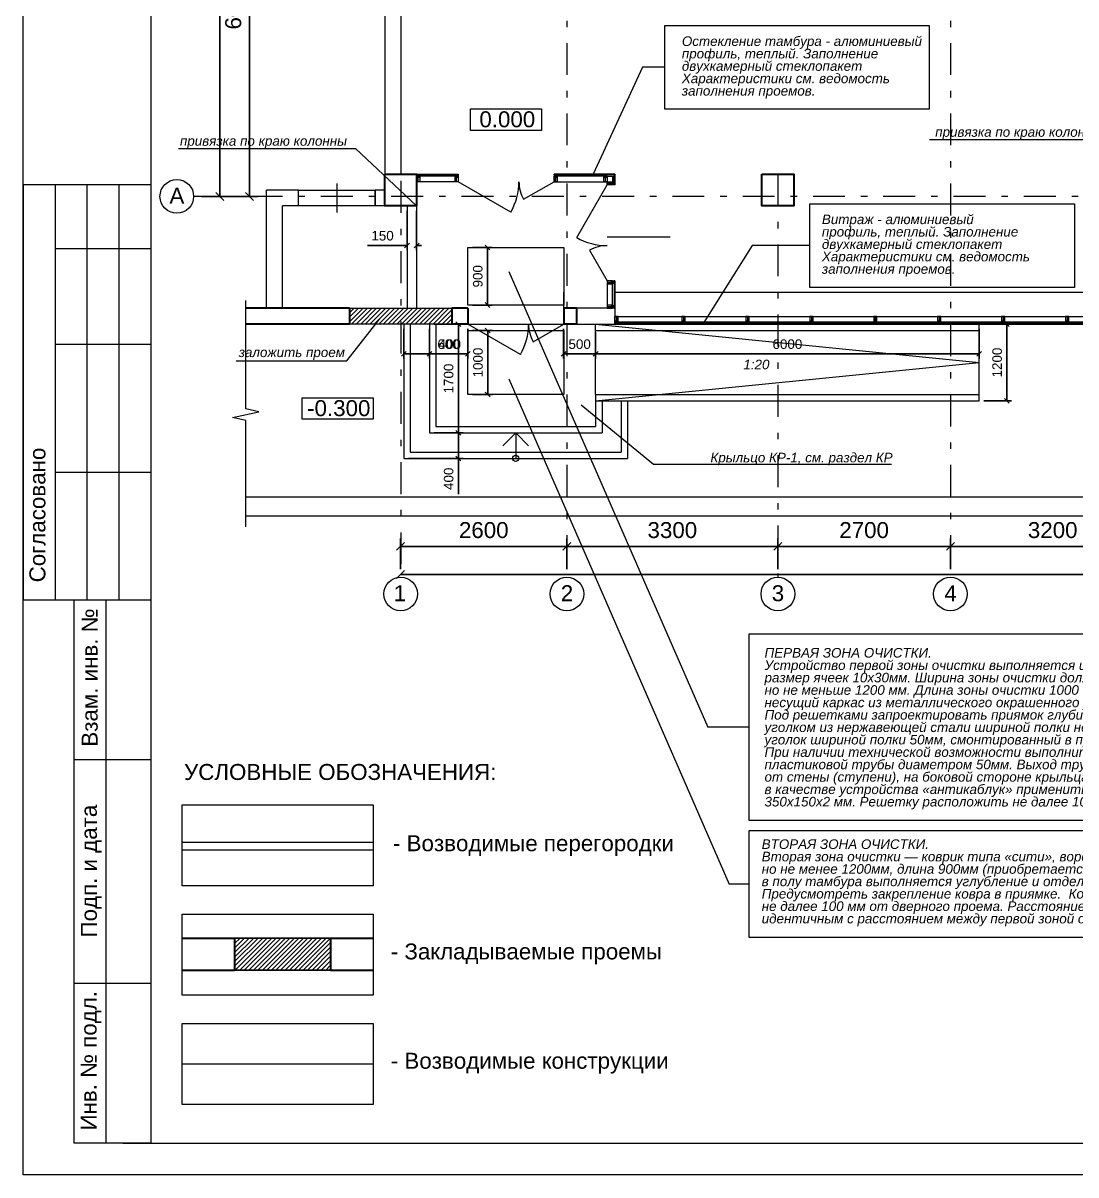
# Model space of a CAD drawing. Header units: metres. Extents: x 315 to 494, y -91 to 12.
# Drawn here: x 407.03 to 423.5, y -79.45 to -61.43 of the extents above; entities that cross this region are included whole.
import ezdxf
from ezdxf.enums import TextEntityAlignment as Align

# ---------------------------------------------------------------- set-up
doc = ezdxf.new("R2010")
doc.units = ezdxf.units.M
doc.header["$MEASUREMENT"] = 0
doc.linetypes.add('( Dashdot )', pattern=[1.001, 0.5, -0.25, 0.001, -0.25])
doc.linetypes.add('DGN Style 3', pattern=[34.09278, 24.351986, -9.740794])
doc.layers.add('Level 50', color=7, linetype='Continuous', lineweight=0)
doc.layers.add('Level 63', color=7, linetype='Continuous', lineweight=0)
doc.styles.add('Arial', font='CS_Gost2304.shx')
doc.styles.get("Standard").update_dxf_attribs({"font": 'times.ttf'})
doc.styles.add('Style-Arial', font='arial.ttf')
doc.styles.add('Style-Arial IF', font='ariali.ttf')
doc.dimstyles.get("Standard").update_dxf_attribs({"dimtxt": 0.18, "dimasz": 0.18, "dimexe": 0.18, "dimexo": 0.0625, "dimgap": 0.09, "dimtad": 0, "dimtih": 1, "dimtoh": 1, "dimdec": 4, "dimzin": 0, "dimdsep": 46, "dimtxsty": 'Standard', "dimcen": 0.09, "dimadec": 0, "dimazin": 0, "dimtfac": 1, "dimtdec": 4, "dimtofl": 0, "dimtmove": 0, "dimatfit": 3, "dimfxl": 1, "dimtolj": 1, "dimtzin": 0, "dimarcsym": 0})

# ---------------------------------------------------------------- blocks, each defined once
blk = doc.blocks.new('*U47')
at = {"layer": 'Level 50', "color": 7, "linetype": 'Continuous', "lineweight": 0}
for p, q in [((-20.487, -14.5), (-20.487, 14.5)), ((20.513, -14.5), (-20.487, -14.5))]:
    blk.add_line(p, q, dxfattribs=at)
at = {"layer": 'Level 50', "color": 7, "linetype": 'Continuous', "lineweight": 13}
for p, q in [((-18.487, 14), (-18.487, -14)), ((-18.926, -14), (20.013, -14))]:
    blk.add_line(p, q, dxfattribs=at)
at = {"layer": 'Level 63', "color": 7, "linetype": 'Continuous', "lineweight": 13}
for p, q in [((-20.487, 1), (-18.487, 1)), ((-20.487, 1), (-20.487, -5.5)), ((-19.987, 1), (-19.987, -5.5)), ((-19.487, 1), (-19.487, -5.5)), ((-18.987, 1), (-18.987, -5.5)), ((-19.987, 0), (-18.487, 0)), ((-19.987, -1.5), (-18.487, -1.5)), ((-19.987, -3.5), (-18.487, -3.5)), ((-20.487, -5.5), (-18.487, -5.5)), ((-19.687, -5.5), (-18.487, -5.5)), ((-19.187, -14), (-19.187, -5.5)), ((-19.687, -8), (-18.487, -8)), ((-19.687, -11.5), (-18.487, -11.5))]:
    blk.add_line(p, q, dxfattribs=at)
at = {"layer": 'Level 63', "color": 7, "linetype": 'Continuous', "lineweight": 13, "flags": 128}
blk.add_lwpolyline([(-18.487, -14), (-19.687, -14), (-19.687, -5.5)], dxfattribs=at)
at = {"layer": 'Level 63', "color": 7, "linetype": 'Continuous', "lineweight": 0, "style": 'Style-Arial'}
for s, p in [('Согласовано', (-20.263, -4.173)), ('Взам. инв. №', (-19.445, -6.716)), ('Подп. и дата', (-19.457, -9.745)), ('Инв. № подл.', (-19.462, -12.713))]:
    blk.add_text(s, height=0.25002, rotation=90, dxfattribs=at).set_placement(p, align=Align.MIDDLE_CENTER)
blk = doc.blocks.new('_Oblique')
at = {"color": 0, "linetype": 'ByBlock', "lineweight": -2}
blk.add_line((0.5, 0.5), (-0.5, -0.5), dxfattribs=at)
blk = doc.blocks.new('*D374')
at = {"color": 0, "lineweight": -2, "transparency": 16777216}
for p, q in [((412.94, -69.973), (412.94, -69.491)), ((415.54, -69.973), (415.54, -69.491)), ((412.94, -69.616), (415.54, -69.616))]:
    blk.add_line(p, q, dxfattribs=at)
at = {"layer": 'Defpoints', "color": 0, "lineweight": 0, "transparency": 16777216}
for p in [(415.54, -69.616), (412.94, -70.098), (415.54, -70.098)]:
    blk.add_point(p, dxfattribs=at)
at = {"color": 0, "lineweight": -2, "transparency": 16777216, "xscale": 0.125, "yscale": 0.125, "zscale": 0.125, "rotation": 180}
blk.add_blockref('_Oblique', (412.94, -69.616), dxfattribs=at)
at = {"color": 0, "lineweight": -2, "transparency": 16777216, "xscale": 0.125, "yscale": 0.125, "zscale": 0.125}
blk.add_blockref('_Oblique', (415.54, -69.616), dxfattribs=at)
at = {"color": 0, "lineweight": 0, "transparency": 16777216, "insert": (414.24, -69.363), "char_height": 0.25, "attachment_point": 5, "style": 'Style-Arial'}
blk.add_mtext('\\A1;2600', dxfattribs=at)
blk = doc.blocks.new('*D368')
at = {"color": 0, "lineweight": -2, "transparency": 16777216}
for p, q in [((415.54, -69.973), (415.54, -69.491)), ((418.84, -69.973), (418.84, -69.491)), ((415.54, -69.616), (418.84, -69.616))]:
    blk.add_line(p, q, dxfattribs=at)
at = {"layer": 'Defpoints', "color": 0, "lineweight": 0, "transparency": 16777216}
for p in [(418.84, -69.616), (415.54, -70.098), (418.84, -70.098)]:
    blk.add_point(p, dxfattribs=at)
at = {"color": 0, "lineweight": -2, "transparency": 16777216, "xscale": 0.125, "yscale": 0.125, "zscale": 0.125, "rotation": 180}
blk.add_blockref('_Oblique', (415.54, -69.616), dxfattribs=at)
at = {"color": 0, "lineweight": -2, "transparency": 16777216, "xscale": 0.125, "yscale": 0.125, "zscale": 0.125}
blk.add_blockref('_Oblique', (418.84, -69.616), dxfattribs=at)
at = {"color": 0, "lineweight": 0, "transparency": 16777216, "insert": (417.19, -69.363), "char_height": 0.25, "attachment_point": 5, "style": 'Style-Arial'}
blk.add_mtext('\\A1;3300', dxfattribs=at)
blk = doc.blocks.new('*D369')
at = {"color": 0, "lineweight": -2, "transparency": 16777216}
for p, q in [((418.84, -69.973), (418.84, -69.491)), ((421.54, -69.973), (421.54, -69.491)), ((418.84, -69.616), (421.54, -69.616))]:
    blk.add_line(p, q, dxfattribs=at)
at = {"layer": 'Defpoints', "color": 0, "lineweight": 0, "transparency": 16777216}
for p in [(421.54, -69.616), (418.84, -70.098), (421.54, -70.098)]:
    blk.add_point(p, dxfattribs=at)
at = {"color": 0, "lineweight": -2, "transparency": 16777216, "xscale": 0.125, "yscale": 0.125, "zscale": 0.125, "rotation": 180}
blk.add_blockref('_Oblique', (418.84, -69.616), dxfattribs=at)
at = {"color": 0, "lineweight": -2, "transparency": 16777216, "xscale": 0.125, "yscale": 0.125, "zscale": 0.125}
blk.add_blockref('_Oblique', (421.54, -69.616), dxfattribs=at)
at = {"color": 0, "lineweight": 0, "transparency": 16777216, "insert": (420.19, -69.363), "char_height": 0.25, "attachment_point": 5, "style": 'Style-Arial'}
blk.add_mtext('\\A1;2700', dxfattribs=at)
blk = doc.blocks.new('*D370')
at = {"color": 0, "lineweight": -2, "transparency": 16777216}
for p, q in [((421.54, -69.973), (421.54, -69.491)), ((424.74, -69.973), (424.74, -69.491)), ((421.54, -69.616), (424.74, -69.616))]:
    blk.add_line(p, q, dxfattribs=at)
at = {"layer": 'Defpoints', "color": 0, "lineweight": 0, "transparency": 16777216}
for p in [(424.74, -69.616), (421.54, -70.098), (424.74, -70.098)]:
    blk.add_point(p, dxfattribs=at)
at = {"color": 0, "lineweight": -2, "transparency": 16777216, "xscale": 0.125, "yscale": 0.125, "zscale": 0.125, "rotation": 180}
blk.add_blockref('_Oblique', (421.54, -69.616), dxfattribs=at)
at = {"color": 0, "lineweight": -2, "transparency": 16777216, "xscale": 0.125, "yscale": 0.125, "zscale": 0.125}
blk.add_blockref('_Oblique', (424.74, -69.616), dxfattribs=at)
at = {"color": 0, "lineweight": 0, "transparency": 16777216, "insert": (423.14, -69.363), "char_height": 0.25, "attachment_point": 5, "style": 'Style-Arial'}
blk.add_mtext('\\A1;3200', dxfattribs=at)
blk = doc.blocks.new('*D375')
at = {"color": 0, "lineweight": -2, "transparency": 16777216}
for p, q in [((412.94, -69.973), (412.94, -69.93)), ((442.64, -69.973), (442.64, -69.93)), ((442.64, -70.055), (412.94, -70.055))]:
    blk.add_line(p, q, dxfattribs=at)
at = {"layer": 'Defpoints', "color": 0, "lineweight": 0, "transparency": 16777216}
for p in [(412.94, -70.055), (412.94, -70.098), (442.64, -70.098)]:
    blk.add_point(p, dxfattribs=at)
at = {"color": 0, "lineweight": -2, "transparency": 16777216, "xscale": 0.125, "yscale": 0.125, "zscale": 0.125, "rotation": 180}
blk.add_blockref('_Oblique', (412.94, -70.055), dxfattribs=at)
at = {"color": 0, "lineweight": -2, "transparency": 16777216, "xscale": 0.125, "yscale": 0.125, "zscale": 0.125}
blk.add_blockref('_Oblique', (442.64, -70.055), dxfattribs=at)
at = {"color": 0, "lineweight": 0, "transparency": 16777216, "insert": (427.79, -69.803), "char_height": 0.25, "attachment_point": 5, "style": 'Style-Arial'}
blk.add_mtext('\\A1;29700', dxfattribs=at)
blk = doc.blocks.new('*D376')
at = {"color": 0, "lineweight": -2, "transparency": 16777216}
for p, q in [((409.827, -52.14), (410.238, -52.14)), ((410.113, -52.14), (410.113, -64.14)), ((409.827, -64.14), (410.238, -64.14))]:
    blk.add_line(p, q, dxfattribs=at)
at = {"layer": 'Defpoints', "color": 0, "lineweight": 0, "transparency": 16777216}
for p in [(409.702, -52.14), (409.702, -64.14), (410.113, -64.14)]:
    blk.add_point(p, dxfattribs=at)
at = {"color": 0, "lineweight": -2, "transparency": 16777216, "xscale": 0.125, "yscale": 0.125, "zscale": 0.125}
for p, rotation in [((410.113, -52.14), 90), ((410.113, -64.14), 270)]:
    blk.add_blockref('_Oblique', p, dxfattribs=dict(at, rotation=rotation))
at = {"color": 0, "lineweight": 0, "transparency": 16777216, "insert": (409.86, -58.14), "char_height": 0.25, "attachment_point": 5, "rotation": 90, "style": 'Style-Arial'}
blk.add_mtext('\\A1;12000', dxfattribs=at)
blk = doc.blocks.new('*D378')
at = {"color": 0, "lineweight": -2, "transparency": 16777216}
for p, q in [((409.827, -58.14), (410.7, -58.14)), ((410.575, -64.14), (410.575, -58.14)), ((409.827, -64.14), (410.7, -64.14))]:
    blk.add_line(p, q, dxfattribs=at)
at = {"layer": 'Defpoints', "color": 0, "lineweight": 0, "transparency": 16777216}
for p in [(409.702, -58.14), (410.575, -58.14), (409.702, -64.14)]:
    blk.add_point(p, dxfattribs=at)
at = {"color": 0, "lineweight": -2, "transparency": 16777216, "xscale": 0.125, "yscale": 0.125, "zscale": 0.125}
for p, rotation in [((410.575, -58.14), 90), ((410.575, -64.14), 270)]:
    blk.add_blockref('_Oblique', p, dxfattribs=dict(at, rotation=rotation))
at = {"color": 0, "lineweight": 0, "transparency": 16777216, "insert": (410.322, -61.14), "char_height": 0.25, "attachment_point": 5, "rotation": 90, "style": 'Style-Arial'}
blk.add_mtext('\\A1;6000', dxfattribs=at)
blk = doc.blocks.new('*D395')
at = {"color": 0, "linetype": 'Continuous', "lineweight": -2, "transparency": 16777216}
for p, q in [((413.04, -64.365), (413.04, -64.983)), ((413.19, -64.365), (413.19, -64.983)), ((413.04, -64.908), (412.424, -64.908)), ((413.19, -64.908), (413.265, -64.908))]:
    blk.add_line(p, q, dxfattribs=at)
at = {"layer": 'Defpoints', "color": 0, "linetype": 'Continuous', "lineweight": 0, "transparency": 16777216}
for p in [(413.04, -64.29), (413.19, -64.29), (413.19, -64.908)]:
    blk.add_point(p, dxfattribs=at)
at = {"color": 0, "linetype": 'Continuous', "lineweight": -2, "transparency": 16777216, "xscale": 0.075, "yscale": 0.075, "zscale": 0.075}
blk.add_blockref('_Oblique', (413.04, -64.908), dxfattribs=at)
at = {"color": 0, "linetype": 'Continuous', "lineweight": -2, "transparency": 16777216, "xscale": 0.075, "yscale": 0.075, "zscale": 0.075, "rotation": 180}
blk.add_blockref('_Oblique', (413.19, -64.908), dxfattribs=at)
at = {"color": 0, "linetype": 'Continuous', "lineweight": 0, "transparency": 16777216, "insert": (412.657, -64.756), "char_height": 0.15, "attachment_point": 5, "style": 'Style-Arial'}
blk.add_mtext('\\A1;150', dxfattribs=at)
blk = doc.blocks.new('*U119')
at = {"color": 1, "linetype": 'Continuous', "lineweight": 13}
blk.add_line((0, 0.06), (0, -0.06), dxfattribs=at)
at = {"color": 1, "linetype": 'Continuous', "lineweight": 13, "flags": 128}
for points in [[(-0.025, 0.06), (0.025, 0.06), (0.025, -0.01), (-0.025, -0.01), (-0.025, 0.06)], [(-0.025, -0.05), (0.025, -0.05), (0.025, -0.06), (-0.025, -0.06), (-0.025, -0.05)]]:
    blk.add_lwpolyline(points, close=True, dxfattribs=at)
for points in [[(-0.015, -0.025), (-0.025, -0.025), (-0.025, -0.01), (0.025, -0.01), (0.025, -0.025), (0.015, -0.025)], [(0.015, -0.025), (0.015, -0.05), (-0.015, -0.05), (-0.015, -0.025)]]:
    blk.add_lwpolyline(points, dxfattribs=at)
blk = doc.blocks.new('*D396')
at = {"color": 0, "linetype": 'Continuous', "lineweight": -2, "transparency": 16777216}
for p, q in [((413.39, -66.215), (413.39, -66.679)), ((413.99, -66.215), (413.99, -66.679)), ((413.39, -66.604), (413.99, -66.604))]:
    blk.add_line(p, q, dxfattribs=at)
at = {"layer": 'Defpoints', "color": 0, "linetype": 'Continuous', "lineweight": 0, "transparency": 16777216}
for p in [(413.39, -66.14), (413.99, -66.14), (413.99, -66.604)]:
    blk.add_point(p, dxfattribs=at)
at = {"color": 0, "linetype": 'Continuous', "lineweight": -2, "transparency": 16777216, "xscale": 0.075, "yscale": 0.075, "zscale": 0.075, "rotation": 180}
blk.add_blockref('_Oblique', (413.39, -66.604), dxfattribs=at)
at = {"color": 0, "linetype": 'Continuous', "lineweight": -2, "transparency": 16777216, "xscale": 0.075, "yscale": 0.075, "zscale": 0.075}
blk.add_blockref('_Oblique', (413.99, -66.604), dxfattribs=at)
at = {"color": 0, "linetype": 'Continuous', "lineweight": 0, "transparency": 16777216, "insert": (413.69, -66.453), "char_height": 0.15, "attachment_point": 5, "style": 'Style-Arial'}
blk.add_mtext('\\A1;600', dxfattribs=at)
blk = doc.blocks.new('*D398')
at = {"color": 0, "linetype": 'Continuous', "lineweight": -2, "transparency": 16777216}
for p, q in [((415.49, -66.215), (415.49, -66.679)), ((415.99, -66.265), (415.99, -66.679)), ((415.49, -66.604), (415.99, -66.604))]:
    blk.add_line(p, q, dxfattribs=at)
at = {"layer": 'Defpoints', "color": 0, "linetype": 'Continuous', "lineweight": 0, "transparency": 16777216}
for p in [(415.49, -66.14), (415.99, -66.19), (415.99, -66.604)]:
    blk.add_point(p, dxfattribs=at)
at = {"color": 0, "linetype": 'Continuous', "lineweight": -2, "transparency": 16777216, "xscale": 0.075, "yscale": 0.075, "zscale": 0.075, "rotation": 180}
blk.add_blockref('_Oblique', (415.49, -66.604), dxfattribs=at)
at = {"color": 0, "linetype": 'Continuous', "lineweight": -2, "transparency": 16777216, "xscale": 0.075, "yscale": 0.075, "zscale": 0.075}
blk.add_blockref('_Oblique', (415.99, -66.604), dxfattribs=at)
at = {"color": 0, "linetype": 'Continuous', "lineweight": 0, "transparency": 16777216, "insert": (415.74, -66.453), "char_height": 0.15, "attachment_point": 5, "style": 'Style-Arial'}
blk.add_mtext('\\A1;500', dxfattribs=at)
blk = doc.blocks.new('*D397')
at = {"color": 0, "linetype": 'Continuous', "lineweight": -2, "transparency": 16777216}
for p, q in [((415.99, -66.265), (415.99, -66.679)), ((421.99, -66.215), (421.99, -66.679)), ((415.99, -66.604), (421.99, -66.604))]:
    blk.add_line(p, q, dxfattribs=at)
at = {"layer": 'Defpoints', "color": 0, "linetype": 'Continuous', "lineweight": 0, "transparency": 16777216}
for p in [(421.99, -66.14), (415.99, -66.19), (421.99, -66.604)]:
    blk.add_point(p, dxfattribs=at)
at = {"color": 0, "linetype": 'Continuous', "lineweight": -2, "transparency": 16777216, "xscale": 0.075, "yscale": 0.075, "zscale": 0.075, "rotation": 180}
blk.add_blockref('_Oblique', (415.99, -66.604), dxfattribs=at)
at = {"color": 0, "linetype": 'Continuous', "lineweight": -2, "transparency": 16777216, "xscale": 0.075, "yscale": 0.075, "zscale": 0.075}
blk.add_blockref('_Oblique', (421.99, -66.604), dxfattribs=at)
at = {"color": 0, "linetype": 'Continuous', "lineweight": 0, "transparency": 16777216, "insert": (418.99, -66.453), "char_height": 0.15, "attachment_point": 5, "style": 'Style-Arial'}
blk.add_mtext('\\A1;6000', dxfattribs=at)
blk = doc.blocks.new('*D399')
at = {"color": 0, "linetype": 'Continuous', "lineweight": -2, "transparency": 16777216}
for p, q in [((422.065, -66.14), (422.498, -66.14)), ((422.423, -66.14), (422.423, -67.34)), ((422.065, -67.34), (422.498, -67.34))]:
    blk.add_line(p, q, dxfattribs=at)
at = {"layer": 'Defpoints', "color": 0, "linetype": 'Continuous', "lineweight": 0, "transparency": 16777216}
for p in [(421.99, -66.14), (421.99, -67.34), (422.423, -67.34)]:
    blk.add_point(p, dxfattribs=at)
at = {"color": 0, "linetype": 'Continuous', "lineweight": -2, "transparency": 16777216, "xscale": 0.075, "yscale": 0.075, "zscale": 0.075}
for p, rotation in [((422.423, -66.14), 90), ((422.423, -67.34), 270)]:
    blk.add_blockref('_Oblique', p, dxfattribs=dict(at, rotation=rotation))
at = {"color": 0, "linetype": 'Continuous', "lineweight": 0, "transparency": 16777216, "insert": (422.271, -66.74), "char_height": 0.15, "attachment_point": 5, "rotation": 90, "style": 'Style-Arial'}
blk.add_mtext('\\A1;1200', dxfattribs=at)
blk = doc.blocks.new('*D400')
at = {"color": 0, "linetype": 'Continuous', "lineweight": -2, "transparency": 16777216}
for p, q in [((412.99, -66.215), (412.99, -66.679)), ((413.39, -66.215), (413.39, -66.679)), ((412.99, -66.604), (413.39, -66.604)), ((413.39, -66.604), (413.952, -66.604))]:
    blk.add_line(p, q, dxfattribs=at)
at = {"layer": 'Defpoints', "color": 0, "linetype": 'Continuous', "lineweight": 0, "transparency": 16777216}
for p in [(412.99, -66.14), (413.39, -66.14), (413.39, -66.604)]:
    blk.add_point(p, dxfattribs=at)
at = {"color": 0, "linetype": 'Continuous', "lineweight": -2, "transparency": 16777216, "xscale": 0.075, "yscale": 0.075, "zscale": 0.075, "rotation": 180}
blk.add_blockref('_Oblique', (412.99, -66.604), dxfattribs=at)
at = {"color": 0, "linetype": 'Continuous', "lineweight": -2, "transparency": 16777216, "xscale": 0.075, "yscale": 0.075, "zscale": 0.075}
blk.add_blockref('_Oblique', (413.39, -66.604), dxfattribs=at)
at = {"color": 0, "linetype": 'Continuous', "lineweight": 0, "transparency": 16777216, "insert": (413.709, -66.453), "char_height": 0.15, "attachment_point": 5, "style": 'Style-Arial'}
blk.add_mtext('\\A1;400', dxfattribs=at)
blk = doc.blocks.new('*D402')
at = {"color": 0, "linetype": 'Continuous', "lineweight": -2, "transparency": 16777216}
for p, q in [((413.465, -66.14), (413.918, -66.14)), ((413.843, -66.14), (413.843, -67.84)), ((413.465, -67.84), (413.918, -67.84))]:
    blk.add_line(p, q, dxfattribs=at)
at = {"layer": 'Defpoints', "color": 0, "linetype": 'Continuous', "lineweight": 0, "transparency": 16777216}
for p in [(413.39, -66.14), (413.39, -67.84), (413.843, -67.84)]:
    blk.add_point(p, dxfattribs=at)
at = {"color": 0, "linetype": 'Continuous', "lineweight": -2, "transparency": 16777216, "xscale": 0.075, "yscale": 0.075, "zscale": 0.075}
for p, rotation in [((413.843, -66.14), 90), ((413.843, -67.84), 270)]:
    blk.add_blockref('_Oblique', p, dxfattribs=dict(at, rotation=rotation))
at = {"color": 0, "linetype": 'Continuous', "lineweight": 0, "transparency": 16777216, "insert": (413.691, -66.99), "char_height": 0.15, "attachment_point": 5, "rotation": 90, "style": 'Style-Arial'}
blk.add_mtext('\\A1;1700', dxfattribs=at)
blk = doc.blocks.new('*D401')
at = {"color": 0, "linetype": 'Continuous', "lineweight": -2, "transparency": 16777216}
for p, q in [((413.465, -67.84), (413.918, -67.84)), ((413.843, -67.84), (413.843, -68.24)), ((413.065, -68.24), (413.918, -68.24)), ((413.843, -68.24), (413.843, -68.802))]:
    blk.add_line(p, q, dxfattribs=at)
at = {"layer": 'Defpoints', "color": 0, "linetype": 'Continuous', "lineweight": 0, "transparency": 16777216}
for p in [(413.39, -67.84), (412.99, -68.24), (413.843, -68.24)]:
    blk.add_point(p, dxfattribs=at)
at = {"color": 0, "linetype": 'Continuous', "lineweight": -2, "transparency": 16777216, "xscale": 0.075, "yscale": 0.075, "zscale": 0.075}
for p, rotation in [((413.843, -67.84), 90), ((413.843, -68.24), 270)]:
    blk.add_blockref('_Oblique', p, dxfattribs=dict(at, rotation=rotation))
at = {"color": 0, "linetype": 'Continuous', "lineweight": 0, "transparency": 16777216, "insert": (413.691, -68.559), "char_height": 0.15, "attachment_point": 5, "rotation": 90, "style": 'Style-Arial'}
blk.add_mtext('\\A1;400', dxfattribs=at)
blk = doc.blocks.new('*D406')
at = {"color": 0, "linetype": 'Continuous', "lineweight": -2, "transparency": 16777216}
for p, q in [((414.065, -64.94), (414.374, -64.94)), ((414.299, -64.94), (414.299, -65.84)), ((414.065, -65.84), (414.374, -65.84))]:
    blk.add_line(p, q, dxfattribs=at)
at = {"layer": 'Defpoints', "color": 0, "linetype": 'Continuous', "lineweight": 0, "transparency": 16777216}
for p in [(413.99, -64.94), (413.99, -65.84), (414.299, -65.84)]:
    blk.add_point(p, dxfattribs=at)
at = {"color": 0, "linetype": 'Continuous', "lineweight": -2, "transparency": 16777216, "xscale": 0.075, "yscale": 0.075, "zscale": 0.075}
for p, rotation in [((414.299, -64.94), 90), ((414.299, -65.84), 270)]:
    blk.add_blockref('_Oblique', p, dxfattribs=dict(at, rotation=rotation))
at = {"color": 0, "linetype": 'Continuous', "lineweight": 0, "transparency": 16777216, "insert": (414.147, -65.39), "char_height": 0.15, "attachment_point": 5, "rotation": 90, "style": 'Style-Arial'}
blk.add_mtext('\\A1;900', dxfattribs=at)
blk = doc.blocks.new('*D407')
at = {"color": 0, "linetype": 'Continuous', "lineweight": -2, "transparency": 16777216}
for p, q in [((414.065, -66.24), (414.377, -66.24)), ((414.302, -66.24), (414.302, -67.24)), ((414.065, -67.24), (414.377, -67.24))]:
    blk.add_line(p, q, dxfattribs=at)
at = {"layer": 'Defpoints', "color": 0, "linetype": 'Continuous', "lineweight": 0, "transparency": 16777216}
for p in [(413.99, -66.24), (413.99, -67.24), (414.302, -67.24)]:
    blk.add_point(p, dxfattribs=at)
at = {"color": 0, "linetype": 'Continuous', "lineweight": -2, "transparency": 16777216, "xscale": 0.075, "yscale": 0.075, "zscale": 0.075}
for p, rotation in [((414.302, -66.24), 90), ((414.302, -67.24), 270)]:
    blk.add_blockref('_Oblique', p, dxfattribs=dict(at, rotation=rotation))
at = {"color": 0, "linetype": 'Continuous', "lineweight": 0, "transparency": 16777216, "insert": (414.15, -66.74), "char_height": 0.15, "attachment_point": 5, "rotation": 90, "style": 'Style-Arial'}
blk.add_mtext('\\A1;1000', dxfattribs=at)

msp = doc.modelspace()

# ---------------------------------------------------------------- hatches: boundary and pattern name
at = {"linetype": 'Continuous', "lineweight": 0}
h = msp.add_hatch(dxfattribs=at)
h.set_pattern_fill('HATCH', color=1, style=0, pattern_type=2)
h.set_pattern_definition([(45, (412.140406, -65.89026), (-0.0353553, 0.0353553), [])])
h.paths.add_polyline_path([(412.14040634, -65.89026234), (413.74040634, -65.89026234), (413.74040634, -66.14026234), (412.14040634, -66.14026234)])
h = msp.add_hatch(dxfattribs=at)
h.set_pattern_fill('HATCH', color=1, style=0, pattern_type=2)
h.set_pattern_definition([(45, (411.458003, -76.413906), (-0.0353553, 0.0353553), [])])
h.paths.add_polyline_path([(410.34287847, -76.24586914), (411.84287847, -76.24586914), (411.84287847, -75.74586914), (410.34287847, -75.74586914)])

# ---------------------------------------------------------------- linework, layer by layer
at = {"color": 1, "linetype": '( Dashdot )', "lineweight": 0}
for p, q in [((415.54040634, -51.84026234), (415.54040634, -70.09831554)), ((421.54040634, -51.84026234), (421.54040634, -70.09831554)), ((412.94040634, -57.29717801), (412.94040634, -70.09831554)), ((418.84040634, -63.79026234), (418.84040634, -70.09831554)), ((442.99040634, -64.14026234), (409.70207287, -64.14026234))]:
    msp.add_line(p, q, dxfattribs=at)
at = {"lineweight": 13}
for p, q in [((412.69040634, -58.39026234), (412.69040634, -63.79026234)), ((412.94040634, -58.39026234), (412.94040634, -63.79026234)), ((410.84040634, -65.89026234), (410.84040634, -64.04026234)), ((411.34040634, -64.04026234), (410.84040634, -64.04026234)), ((411.34040634, -64.29026234), (411.34040634, -64.04026234)), ((412.69040634, -64.04026234), (412.54040634, -64.04026234)), ((412.54040634, -64.29026234), (412.54040634, -64.04026234)), ((411.09040634, -65.89026234), (411.09040634, -64.29026234)), ((411.34040634, -64.29026234), (411.09040634, -64.29026234)), ((412.69040634, -64.29026234), (412.54040634, -64.29026234))]:
    msp.add_line(p, q, dxfattribs=at)
at = {"color": 1, "linetype": 'Continuous', "lineweight": 0}
for p, q in [((423.95488059, -63.25586339), (421.21105357, -63.25586339)), ((415.34040634, -63.91026234), (416.17040634, -63.91026234)), ((416.17040634, -64.77526234), (417.15796755, -64.77526234)), ((414.63293701, -65.31539643), (417.74306308, -72.44502114)), ((416.17040634, -65.46026234), (416.17040634, -65.89026234)), ((416.17040634, -65.46026234), (416.29040634, -65.46026234)), ((416.29040634, -65.46026234), (416.29040634, -65.89026234)), ((413.09040634, -66.14026234), (413.09040634, -68.14026234)), ((413.49040634, -66.14026234), (413.49040634, -67.74026234)), ((413.99040634, -66.14026234), (415.49040634, -66.14026234)), ((415.99040634, -66.14026234), (421.99040634, -66.74026234)), ((415.99040634, -66.24026234), (421.99040634, -66.24026234)), ((415.99040634, -67.24026234), (415.99040634, -66.24026234)), ((415.99040634, -67.34026234), (421.99040634, -66.74026234)), ((414.63293701, -66.99651394), (418.08116314, -74.90119617)), ((415.99040634, -67.24026234), (421.99040634, -67.24026234)), ((415.99040634, -67.24026234), (415.99040634, -67.74026234)), ((416.39040634, -67.34026234), (416.39040634, -68.14026234)), ((413.49040634, -67.74026234), (415.99040634, -67.74026234)), ((413.09040634, -68.14026234), (416.39040634, -68.14026234)), ((418.38970475, -72.44502114), (417.74306308, -72.44502114)), ((418.38970475, -74.90119617), (418.08116314, -74.90119617))]:
    msp.add_line(p, q, dxfattribs=at)
at = {"lineweight": 0}
for p, q in [((411.94040634, -63.94026234), (411.94040634, -64.39026234)), ((410.51785414, -68.84026234), (446.49040634, -68.84026234)), ((410.51785414, -69.14026234), (446.49040634, -69.14026234))]:
    msp.add_line(p, q, dxfattribs=at)
at = {"color": 1, "lineweight": 13}
for p, q in [((414.66313047, -64.38526234), (413.84040634, -63.91026234)), ((414.86409237, -64.18526234), (415.34040634, -63.91026234)), ((415.69540634, -64.78298647), (416.17040634, -63.96026234)), ((415.89540634, -64.98394837), (416.17040634, -65.46026234)), ((414.81313047, -66.61526234), (413.99040634, -66.14026234)), ((415.01409237, -66.41526234), (415.49040634, -66.14026234))]:
    msp.add_line(p, q, dxfattribs=at)
at = {"color": 1, "linetype": 'Continuous', "lineweight": 13}
for p, q in [((413.04040634, -64.29026234), (413.04040634, -65.89026234)), ((413.19040634, -64.29026234), (413.19040634, -65.89026234)), ((416.29040634, -65.89026234), (415.69040634, -65.89026234)), ((416.29040634, -65.89026234), (416.29040634, -66.14026234)), ((412.99040634, -66.14026234), (412.99040634, -68.24026234)), ((413.39040634, -66.14026234), (413.39040634, -67.84026234)), ((415.69040634, -66.14026234), (416.29040634, -66.14026234)), ((415.99040634, -66.14026234), (421.99040634, -66.14026234)), ((421.99040634, -67.34026234), (421.99040634, -66.14026234)), ((415.99040634, -67.34026234), (421.99040634, -67.34026234)), ((416.09040634, -67.34026234), (416.09040634, -67.84026234)), ((416.49040634, -67.34026234), (416.49040634, -68.24026234)), ((413.39040634, -67.84026234), (416.09040634, -67.84026234)), ((414.53831742, -68.04235126), (414.74040634, -67.84026234)), ((414.74040634, -67.84026234), (414.74040634, -68.24026234)), ((414.94249526, -68.04235126), (414.74040634, -67.84026234)), ((412.99040634, -68.24026234), (416.49040634, -68.24026234)), ((409.52167047, -74.24527403), (412.51125449, -74.24527403)), ((409.52167047, -74.36527403), (412.51125449, -74.36527403)), ((409.52167047, -77.71511727), (412.51125449, -77.71511727))]:
    msp.add_line(p, q, dxfattribs=at)
at = {"color": 7, "linetype": 'Continuous', "lineweight": 0}
for p, q in [((415.49040634, -65.89026234), (415.49040634, -65.64026234)), ((416.29040634, -65.64026234), (424.49040634, -65.64026234)), ((416.29040634, -66.14026234), (424.49040634, -66.14026234)), ((415.76212803, -67.40055465), (416.89779058, -68.32986211)), ((416.89779058, -68.32986211), (420.6197795, -68.32986211))]:
    msp.add_line(p, q, dxfattribs=at)
at = {"lineweight": 30}
for p, q in [((412.14040634, -65.89026234), (410.51785414, -65.89026234)), ((412.14040634, -65.89026234), (412.14040634, -66.14026234)), ((413.74040634, -65.89026234), (413.74040634, -66.14026234)), ((413.99040634, -65.89026234), (413.74040634, -65.89026234)), ((415.69040634, -65.89026234), (415.49040634, -65.89026234)), ((415.69040634, -65.89026234), (415.69040634, -66.14026234)), ((412.14040634, -66.14026234), (410.51785414, -66.14026234)), ((413.99040634, -66.14026234), (413.74040634, -66.14026234)), ((415.69040634, -66.14026234), (415.49040634, -66.14026234)), ((409.52167047, -75.74586914), (410.34287847, -75.74586914)), ((410.34287847, -75.74586914), (410.34287847, -76.24586914)), ((411.84287847, -75.74586914), (412.51125449, -75.74586914)), ((409.52167047, -76.24586914), (410.34287847, -76.24586914)), ((411.84287847, -76.24586914), (412.51125449, -76.24586914))]:
    msp.add_line(p, q, dxfattribs=at)
at = {"color": 7, "linetype": 'Continuous', "lineweight": 30}
for p, q in [((413.99040634, -65.89026234), (413.99040634, -66.14026234)), ((415.49040634, -65.89026234), (415.49040634, -66.14026234)), ((411.84287847, -75.74586914), (411.84287847, -76.24586914))]:
    msp.add_line(p, q, dxfattribs=at)
at = {"color": 1, "linetype": 'Continuous', "lineweight": 0, "flags": 128}
for points in [[(417.07333498, -61.46418339), (421.20979928, -61.46418339), (421.20979928, -62.77517069), (417.07333498, -62.77517069), (417.07333498, -61.46418339)], [(413.19040634, -63.79026234), (413.84040634, -63.79026234), (413.84040634, -63.91026234), (413.19040634, -63.91026234), (413.19040634, -63.79026234)], [(419.34258769, -64.25485068), (423.47905199, -64.25485068), (423.47905199, -65.56583799), (419.34258769, -65.56583799), (419.34258769, -64.25485068)], [(412.14040634, -65.89026234), (413.74040634, -65.89026234), (413.74040634, -66.14026234), (412.14040634, -66.14026234), (412.14040634, -65.89026234)], [(424.49040634, -66.02026234), (424.49040634, -66.14026234), (416.29040634, -66.14026234), (416.29040634, -66.02026234), (424.49040634, -66.02026234)], [(418.38970475, -70.98571802), (428.3992852, -70.98571802), (428.3992852, -73.90432426), (418.38970475, -73.90432426), (418.38970475, -70.98571802)], [(418.38970475, -74.06404898), (428.3992852, -74.06404898), (428.3992852, -75.73834335), (418.38970475, -75.73834335), (418.38970475, -74.06404898)], [(410.34287847, -76.24586914), (411.84287847, -76.24586914), (411.84287847, -75.74586914), (410.34287847, -75.74586914), (410.34287847, -76.24586914)]]:
    msp.add_lwpolyline(points, close=True, dxfattribs=at)
for points in [[(417.07333498, -62.11967704), (416.72517566, -62.11967704), (415.94931682, -63.79026234)], [(409.4659514, -63.39239593), (412.23464694, -63.39239593), (413.19040634, -64.29026234)], [(416.29040634, -63.79026234), (415.34040634, -63.79026234), (415.34040634, -63.91026234)], [(416.29040634, -63.79026234), (416.29040634, -63.96026234), (416.17040634, -63.96026234)], [(419.34258769, -64.91034434), (418.43903419, -64.91034434), (417.684689, -66.1134656)], [(410.36471856, -66.71395348), (412.097085, -66.71395348), (412.60866604, -66.06226044)], [(415.99040634, -66.24026234), (415.99040634, -66.14026234)]]:
    msp.add_lwpolyline(points, dxfattribs=at)
at = {"color": 7, "linetype": 'Continuous', "lineweight": 13, "flags": 128}
for points in [[(414.0308801, -62.77225218), (415.1415343, -62.77225218), (415.1415343, -63.10786275), (414.0308801, -63.10786275), (414.0308801, -62.77225218)], [(411.40008089, -67.29218022), (412.51073508, -67.29218022), (412.51073508, -67.6277908), (411.40008089, -67.6277908), (411.40008089, -67.29218022)], [(409.52167047, -73.66029895), (412.51125449, -73.66029895), (412.51125449, -74.9282761), (409.52167047, -74.9282761), (409.52167047, -73.66029895)], [(409.52167047, -75.37071383), (412.51125449, -75.37071383), (412.51125449, -76.63869097), (409.52167047, -76.63869097), (409.52167047, -75.37071383)], [(409.52167047, -77.0811287), (412.51125449, -77.0811287), (412.51125449, -78.34910585), (409.52167047, -78.34910585), (409.52167047, -77.0811287)]]:
    msp.add_lwpolyline(points, close=True, dxfattribs=at)
at = {"color": 7, "linetype": 'Continuous', "lineweight": 30, "flags": 128}
for points in [[(412.69040634, -63.79026234), (413.19040634, -63.79026234), (413.19040634, -64.29026234), (412.69040634, -64.29026234), (412.69040634, -63.79026234)], [(418.59040634, -63.79026234), (419.09040634, -63.79026234), (419.09040634, -64.29026234), (418.59040634, -64.29026234), (418.59040634, -63.79026234)]]:
    msp.add_lwpolyline(points, close=True, dxfattribs=at)
at = {"color": 1, "linetype": 'Continuous', "lineweight": 13, "flags": 128}
for points in [[(413.23040634, -63.80026234), (413.80040634, -63.80026234), (413.80040634, -63.82526234), (413.23040634, -63.82526234), (413.23040634, -63.80026234)], [(415.38040634, -63.80026234), (416.13040634, -63.80026234), (416.13040634, -63.82526234), (415.38040634, -63.82526234), (415.38040634, -63.80026234)], [(413.99040634, -64.94026234), (415.49040634, -64.94026234), (415.49040634, -65.84026234), (413.99040634, -65.84026234), (413.99040634, -64.94026234)], [(416.25540634, -65.50026234), (416.28040634, -65.50026234), (416.28040634, -65.85026234), (416.25540634, -65.85026234), (416.25540634, -65.50026234)], [(412.14040634, -65.89026234), (413.74040634, -65.89026234), (413.74040634, -66.14026234), (412.14040634, -66.14026234), (412.14040634, -65.89026234)], [(416.33040634, -66.10526234), (424.45040634, -66.10526234), (424.45040634, -66.13026234), (416.33040634, -66.13026234), (416.33040634, -66.10526234)], [(413.99040634, -66.24026234), (415.49040634, -66.24026234), (415.49040634, -67.24026234), (413.99040634, -67.24026234), (413.99040634, -66.24026234)], [(410.34287847, -75.74586914), (411.84287847, -75.74586914), (411.84287847, -76.24586914), (410.34287847, -76.24586914), (410.34287847, -75.74586914)]]:
    msp.add_lwpolyline(points, close=True, dxfattribs=at)
for points in [[(416.28040634, -63.80026234), (416.16040634, -63.80026234), (416.16040634, -63.82526234), (416.25540634, -63.82526234)], [(416.25540634, -63.82526234), (416.25540634, -63.92026234), (416.28040634, -63.92026234), (416.28040634, -63.80026234)]]:
    msp.add_lwpolyline(points, dxfattribs=at)
at = {"lineweight": 0, "flags": 128}
msp.add_lwpolyline([(411.34040634, -64.04026234), (412.54040634, -64.04026234), (412.54040634, -64.29026234), (411.34040634, -64.29026234), (411.34040634, -64.04026234)], close=True, dxfattribs=at)
msp.add_lwpolyline([(410.51785414, -69.31090615), (410.51785414, -67.64687245), (410.31191437, -67.6015167), (410.7237939, -67.51080521), (410.51785414, -67.46544947), (410.51785414, -65.76969948)], dxfattribs=at)
at = {"color": 7, "linetype": 'Continuous', "lineweight": 13}
for centre in [(409.43871743, -64.14026234), (412.94040634, -70.36167098), (415.54040634, -70.36167098), (418.84040634, -70.36167098), (421.54040634, -70.36167098)]:
    msp.add_circle(centre, 0.26335544, dxfattribs=at)
at = {"color": 1, "linetype": 'Continuous', "lineweight": 13}
msp.add_circle((414.74040634, -68.24026234), 0.04900933, dxfattribs=at)
at = {"color": 1, "linetype": 'Continuous', "lineweight": 0}
for centre, radius, start, end in [((413.84040634, -63.91026234), 0.95, 330, 0), ((415.34040634, -63.91026234), 0.55, 180, 210), ((416.17040634, -63.96026234), 0.95, 240, 270), ((416.17040634, -65.46026234), 0.55, 90, 120), ((413.99040634, -66.14026234), 0.95, 330, 0), ((415.49040634, -66.14026234), 0.55, 180, 210)]:
    msp.add_arc(centre, radius, start, end, dxfattribs=at)

# ---------------------------------------------------------------- block references
at = {"color": 1, "linetype": 'Continuous', "lineweight": 13}
for p, rotation in [((413.21543624, -63.85029829), 180), ((413.81543624, -63.85029829), 180), ((415.36543624, -63.85029829), 180), ((416.14543624, -63.85029829), 180), ((416.23037039, -63.93529224), 90)]:
    msp.add_blockref('*U119', p, dxfattribs=dict(at, rotation=rotation))
at = {"color": 1, "linetype": 'Continuous', "lineweight": 13, "extrusion": (0, 0, -1), "rotation": 270}
for p in [(-416.23037039, -65.48523244), (-416.23037039, -65.86523244)]:
    msp.add_blockref('*U119', p, dxfattribs=at)
at = {"color": 1, "linetype": 'Continuous', "lineweight": 13, "extrusion": (0, 0, -1)}
for p in [(-416.31543624, -66.08022639), (-417.36543624, -66.08022639), (-418.36543624, -66.08022639), (-419.36543624, -66.08022639), (-420.36543624, -66.08022639), (-421.36543624, -66.08022639), (-422.36543624, -66.08022639), (-423.36543624, -66.08022639)]:
    msp.add_blockref('*U119', p, dxfattribs=at)
at = {"layer": 'Level 50', "color": 7, "linetype": 'Continuous', "lineweight": 13}
msp.add_blockref('*U47', (427.52032719, -64.95302044), dxfattribs=at)

# ---------------------------------------------------------------- texts
at = {"color": 7, "linetype": 'Continuous', "lineweight": 13, "style": 'Style-Arial'}
for s, p in [('0.000', (414.17107243, -62.80856629)), ('-0.300', (411.47685727, -67.32849434))]:
    msp.add_text(s, height=0.25, dxfattribs=at).set_placement(p, align=Align.TOP_LEFT)
at = {"color": 1, "linetype": 'Continuous', "lineweight": 0, "style": 'Style-Arial IF'}
for s, p in [('привязка по краю колонны', (421.30223815, -63.05672608)), ('привязка по краю колонны', (409.48735723, -63.19710434)), ('заложить проем', (410.40735031, -66.5041481)), ('1:20', (418.30166013, -66.69497887))]:
    msp.add_text(s, height=0.15, dxfattribs=at).set_placement(p, align=Align.TOP_LEFT)
at = {"color": 7, "linetype": 'Continuous', "lineweight": 30, "style": 'Style-Arial'}
for s, p in [('А', (409.32306421, -64.00354919)), ('1', (412.82995092, -70.22495783)), ('2', (415.44541822, -70.22495783)), ('3', (418.74541822, -70.22495783)), ('4', (421.44541822, -70.22495783))]:
    msp.add_text(s, height=0.25, dxfattribs=at).set_placement(p, align=Align.TOP_LEFT)
at = {"color": 7, "linetype": 'Continuous', "lineweight": 0, "style": 'Style-Arial IF'}
msp.add_text('Крыльцо КР-1, см. раздел КР', height=0.15, dxfattribs=at).set_placement((417.78565605, -68.15206094), align=Align.TOP_LEFT)
at = {"color": 7, "linetype": 'DGN Style 3', "lineweight": 13, "style": 'Style-Arial'}
msp.add_text('УСЛОВНЫЕ ОБОЗНАЧЕНИЯ:', height=0.25, dxfattribs=at).set_placement((409.5517488, -73.02182529), align=Align.TOP_LEFT)
at = {"color": 1, "linetype": 'Continuous', "lineweight": 0, "char_height": 0.15, "attachment_point": 1, "line_spacing_factor": 0.776524, "style": 'Style-Arial IF'}
for s, insert in [('Остекление тамбура - алюминиевый\\Pпрофиль, теплый. Заполнение\\Pдвухкамерный стеклопакет\\PХарактеристики см. ведомость\\Pзаполнения проемов.', (417.33890482, -61.63620539)), ('Витраж - алюминиевый\\Pпрофиль, теплый. Заполнение\\Pдвухкамерный стеклопакет\\PХарактеристики см. ведомость\\Pзаполнения проемов.', (419.52940721, -64.42412777)), ('ПЕРВАЯ ЗОНА ОЧИСТКИ.\\PУстройство первой зоны очистки выполняется из решетки, оцинкованной сварной ячеистой,\\Pразмер ячеек 10х30мм. Ширина зоны очистки должна равняться ширине дверного проема,\\Pно не меньше 1200 мм. Длина зоны очистки 1000 мм. Для крепления решетки применить\\Pнесущий каркас из металлического окрашенного уголка с шириной полки 50мм.\\PПод решетками запроектировать приямок глубиной 150 мм. Верхний край приямка облицевать\\Pуголком из нержавеющей стали шириной полки не более 40 мм. Решетка устанавливается на\\Pуголок шириной полки 50мм, смонтированный в приямке, на высоте 135 мм от низа приямка.\\PПри наличии технической возможности выполнить водоотведение из приямка с помощью\\Pпластиковой трубы диаметром 50мм. Выход трубы выполнить в пределах от 50-150мм\\Pот стены (ступени), на боковой стороне крыльца. Поверх решеток, напротив входных дверей,\\Pв качестве устройства «антикаблук» применить рифленые металлические пластины\\P350х150х2 мм. Решетку расположить не далее 100 мм от дверного проема.', (418.63199402, -71.20659524)), ('ВТОРАЯ ЗОНА ОЧИСТКИ.\\PВторая зона очистки — коврик типа «сити», ворс-щетка, размер по ширине двери,\\Pно не менее 1200мм, длина 900мм (приобретается подрядчиком). По размеру ковра\\Pв полу тамбура выполняется углубление и отделывается керамогранитом.\\PПредусмотреть закрепление ковра в приямке.  Коврик расположить после входной двери,\\Pне далее 100 мм от дверного проема. Расстояние до дверного проема должно быть\\Pидентичным с расстоянием между первой зоной очистки обуви и дверным проемом.', (418.58808428, -74.20123843))]:
    msp.add_mtext(s, dxfattribs=dict(at, insert=insert))
at = {"color": 7, "linetype": 'Continuous', "lineweight": 0, "insert": (412.8198843, -74.13687341), "char_height": 0.25, "attachment_point": 1, "line_spacing_factor": 0.72, "style": 'Arial'}
msp.add_mtext('\\fArial|b0|i0|c204204|p39;- Возводимые перегородки', dxfattribs=at)
at = {"color": 7, "linetype": 'DGN Style 3', "lineweight": 13, "char_height": 0.25, "attachment_point": 1, "line_spacing_factor": 0.6, "style": 'Style-Arial'}
for s, insert in [('- Закладываемые проемы', (412.78542223, -75.83026802)), ('- Возводимые конструкции', (412.78542223, -77.54068289))]:
    msp.add_mtext(s, dxfattribs=dict(at, insert=insert))

# ---------------------------------------------------------------- dimensions: what is measured, and where the dimension line sits
at = {"color": 5, "lineweight": 0}
for base, p1, p2, angle, picture, middle in [((410.11295572, -64.14026234), (409.70207287, -52.14026234), (409.70207287, -64.14026234), 270, '*D376', (409.86031248, -58.14026234)), ((410.57487373, -58.14026234), (409.70207287, -64.14026234), (409.70207287, -58.14026234), 90, '*D378', (410.32223049, -61.14026234)), ((412.94040634, -70.05549723), (442.64040634, -70.09831554), (412.94040634, -70.09831554), 180, '*D375', (427.79040634, -69.80285398))]:
    dim = msp.add_linear_dim(base=base, p1=p1, p2=p2, angle=angle, dimstyle='Standard', override={"dimtxt": 0.25, "dimasz": 0.125, "dimexe": 0.125, "dimexo": 0.125, "dimgap": 0.125, "dimtad": 1, "dimtih": 0, "dimtoh": 0, "dimlfac": 1000, "dimzin": 11, "dimtxsty": 'Style-Arial', "dimblk": 'Oblique', "dimfrac": 2, "dimtzin": 11}, dxfattribs=at)
    dim.commit()
    dim.dimension.update_dxf_attribs({"geometry": picture, "text_midpoint": middle})
at = {"color": 1, "linetype": 'Continuous', "lineweight": 0}
dim = msp.add_linear_dim(base=(413.19040634, -64.90773817), p1=(413.04040634, -64.29026234), p2=(413.19040634, -64.29026234), dimstyle='Standard', override={"dimtxt": 0.15, "dimasz": 0.075, "dimexe": 0.075, "dimexo": 0.075, "dimgap": 0.075, "dimtad": 1, "dimtih": 0, "dimtoh": 0, "dimlfac": 1000, "dimzin": 11, "dimtxsty": 'Style-Arial', "dimblk": 'Oblique', "dimfrac": 2, "dimtzin": 11}, dxfattribs=at)
dim.commit()
dim.dimension.update_dxf_attribs({"geometry": '*D395', "text_midpoint": (412.65701616, -64.90773817), "dimtype": 160})
for base, p1, p2, picture, middle in [((414.29879515, -65.84026234), (413.99040634, -64.94026234), (413.99040634, -65.84026234), '*D406', (414.1472092, -65.39026234)), ((413.84268852, -67.84026234), (413.39040634, -66.14026234), (413.39040634, -67.84026234), '*D402', (413.69110257, -66.99026234)), ((422.42292102, -67.34026234), (421.99040634, -66.14026234), (421.99040634, -67.34026234), '*D399', (422.27133507, -66.74026234)), ((414.30205174, -67.24026234), (413.99040634, -66.24026234), (413.99040634, -67.24026234), '*D407', (414.15046579, -66.74026234)), ((413.84268852, -68.24026234), (413.39040634, -67.84026234), (412.99040634, -68.24026234), '*D401', (413.69110257, -68.55873096))]:
    dim = msp.add_linear_dim(base=base, p1=p1, p2=p2, angle=270, dimstyle='Standard', override={"dimtxt": 0.15, "dimasz": 0.075, "dimexe": 0.075, "dimexo": 0.075, "dimgap": 0.075, "dimtad": 1, "dimtih": 0, "dimtoh": 0, "dimlfac": 1000, "dimzin": 11, "dimtxsty": 'Style-Arial', "dimblk": 'Oblique', "dimfrac": 2, "dimtzin": 11}, dxfattribs=at)
    dim.commit()
    dim.dimension.update_dxf_attribs({"geometry": picture, "text_midpoint": middle})
for base, p1, p2, picture, middle in [((413.39040634, -66.60426998), (412.99040634, -66.14026234), (413.39040634, -66.14026234), '*D400', (413.70887496, -66.45268404)), ((413.99040634, -66.60426998), (413.39040634, -66.14026234), (413.99040634, -66.14026234), '*D396', (413.69040634, -66.45268404)), ((415.99040634, -66.60426998), (415.49040634, -66.14026234), (415.99040634, -66.19026234), '*D398', (415.74040634, -66.45268404)), ((421.99040634, -66.60426998), (415.99040634, -66.19026234), (421.99040634, -66.14026234), '*D397', (418.99040634, -66.45268404))]:
    dim = msp.add_linear_dim(base=base, p1=p1, p2=p2, dimstyle='Standard', override={"dimtxt": 0.15, "dimasz": 0.075, "dimexe": 0.075, "dimexo": 0.075, "dimgap": 0.075, "dimtad": 1, "dimtih": 0, "dimtoh": 0, "dimlfac": 1000, "dimzin": 11, "dimtxsty": 'Style-Arial', "dimblk": 'Oblique', "dimfrac": 2, "dimtzin": 11}, dxfattribs=at)
    dim.commit()
    dim.dimension.update_dxf_attribs({"geometry": picture, "text_midpoint": middle})
at = {"color": 5, "lineweight": 0}
for base, p1, p2, picture, middle in [((415.54040634, -69.61573566), (412.94040634, -70.09831554), (415.54040634, -70.09831554), '*D374', (414.24040634, -69.36309241)), ((418.84040634, -69.61573566), (415.54040634, -70.09831554), (418.84040634, -70.09831554), '*D368', (417.19040634, -69.36300715)), ((421.54040634, -69.61573566), (418.84040634, -70.09831554), (421.54040634, -70.09831554), '*D369', (420.19040634, -69.36309241)), ((424.74040634, -69.61573566), (421.54040634, -70.09831554), (424.74040634, -70.09831554), '*D370', (423.14040634, -69.36300715))]:
    dim = msp.add_linear_dim(base=base, p1=p1, p2=p2, dimstyle='Standard', override={"dimtxt": 0.25, "dimasz": 0.125, "dimexe": 0.125, "dimexo": 0.125, "dimgap": 0.125, "dimtad": 1, "dimtih": 0, "dimtoh": 0, "dimlfac": 1000, "dimzin": 11, "dimtxsty": 'Style-Arial', "dimblk": 'Oblique', "dimfrac": 2, "dimtzin": 11}, dxfattribs=at)
    dim.commit()
    dim.dimension.update_dxf_attribs({"geometry": picture, "text_midpoint": middle})

doc.saveas('drawing.dxf')
